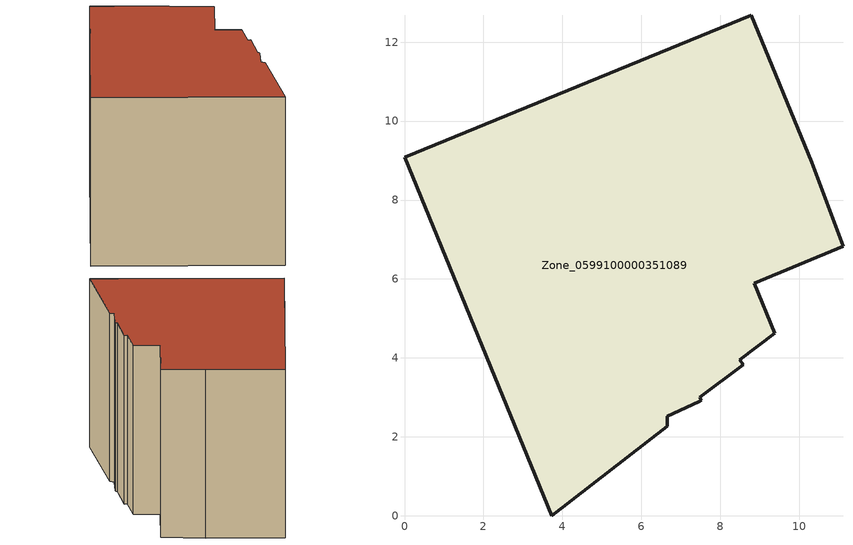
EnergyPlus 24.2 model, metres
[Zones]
Zone_0599100000351089
 floor ground (C_G): 10.31,8.95 11.11,6.82 8.87,5.89 9.39,4.63 8.5,3.95 8.59,3.83 7.48,3 7.52,2.93 7.46,2.89 6.66,2.52 6.66,2.27 3.74,0 0,9.09 8.79,12.68 z0
 wall outside (C_F): 7.46,2.89 7.52,2.93 7.48,3 8.59,3.83 8.5,3.95 9.39,4.63 8.87,5.89 11.11,6.82 10.31,8.95 8.79,12.68 0,9.09 3.74,0 6.66,2.27 6.66,2.52 7.46,2.89 z0:9.73
 roof outside (C_R): 11.11,6.82 10.31,8.95 8.79,12.68 0,9.09 3.74,0 6.66,2.27 6.66,2.52 7.46,2.89 7.52,2.93 7.48,3 8.59,3.83 8.5,3.95 9.39,4.63 8.87,5.89 z9.73
[BUILDING]
Pand.0599100000351089: North Axis=0; Terrain=City; Loads Convergence Tolerance Value=0.04; Temperature Convergence Tolerance Value=0.4; Solar Distribution=FullExterior; Maximum Number of Warmup Days=25; Minimum Number of Warmup Days=1
[Site:Location]
Rotterdam.The.Hague.AP_ZH_NLD Design_Conditions: Latitude=51.96; Longitude=4.45; Time Zone=1; Elevation=-4.5
[SITE:GROUNDTEMPERATURE:BUILDINGSURFACE]
18, 18, 18, 18, 18, 18, 18, 18, 18, 18, 18, 18
[MATERIAL] Thermal Absorptance=0.9; Solar Absorptance=0.7; Visible Absorptance=0.7
Name | Roughness | Thickness | Conductivity | Density | Specific Heat
G.TC.1992-2005 | MediumSmooth | 0.15 | 0.06 | 540 | 1210
F.TC.1992-2005 | Rough | 0.3 | 0.12 | 1920 | 840
R.TC.1992-2005 | MediumRough | 0.2 | 0.08 | 1500 | 1000
[CONSTRUCTION]
C_G: G.TC.1992-2005
C_F: F.TC.1992-2005
C_R: R.TC.1992-2005
[ZONE]
Zone_0599100000351089: Type=1; Multiplier=1; Ceiling Height=Autocalculate; Volume=Autocalculate; Floor Area=autocalculate; Part of Total Floor Area=Yes
[ZONEINFILTRATION:DESIGNFLOWRATE]
Infil_Zone_0599100000351089: Zone or ZoneList or Space or SpaceList=Zone_0599100000351089; Schedule=AlwaysOn; Design Flow Rate Calculation Method=Flow/Area; Flow Rate per Floor Area=0.0015; Constant Term Coefficient=1; Temperature Term Coefficient=0; Velocity Term Coefficient=0; Velocity Squared Term Coefficient=0
[HVACTEMPLATE:ZONE:IDEALLOADSAIRSYSTEM]
Zone_0599100000351089: Maximum Heating Supply Air Temperature=50; Minimum Cooling Supply Air Temperature=13; Maximum Heating Supply Air Humidity Ratio=0.0156; Minimum Cooling Supply Air Humidity Ratio=0.0077; Heating Limit=NoLimit; Cooling Limit=NoLimit; Dehumidification Control Type=ConstantSensibleHeatRatio; Cooling Sensible Heat Ratio=0.7; Dehumidification Setpoint=60; Humidification Control Type=None; Humidification Setpoint=30; Outdoor Air Method=None; Outdoor Air Flow Rate per Person=0.00944; Outdoor Air Flow Rate per Zone Floor Area=0; Outdoor Air Flow Rate per Zone=0; Demand Controlled Ventilation Type=None; Outdoor Air Economizer Type=NoEconomizer; Heat Recovery Type=None; Sensible Heat Recovery Effectiveness=0.7; Latent Heat Recovery Effectiveness=0.65
[ZONECONTROL:THERMOSTAT]
ThermostatControl_Zone_0599100000351089: Zone or ZoneList=Zone_0599100000351089; Control Type Schedule=DualSetpointControlType; Control 1=Thermostat_Zone_0599100000351089; Temperature Difference Between Cutout And Setpoint=0
[THERMOSTATSETPOINT:DUALSETPOINT]
Thermostat_Zone_0599100000351089: Heating Setpoint Temperature Schedule=HeatingSetpoint_Zone_0599100000351089; Cooling Setpoint Temperature Schedule=CoolingSetpoint_Zone_0599100000351089
[SCHEDULE:COMPACT]
HeatingSetpoint_Zone_0599100000351089: Through: 12/31, For: AllDays, Until: 24:00, 21
CoolingSetpoint_Zone_0599100000351089: Through: 12/31, For: AllDays, Until: 24:00, 24
DualSetpointControlType: Through: 12/31, For: AllDays, Until: 24:00, 4
AlwaysOn: Through: 12/31, For: AllDays, Until: 24:00, 1
